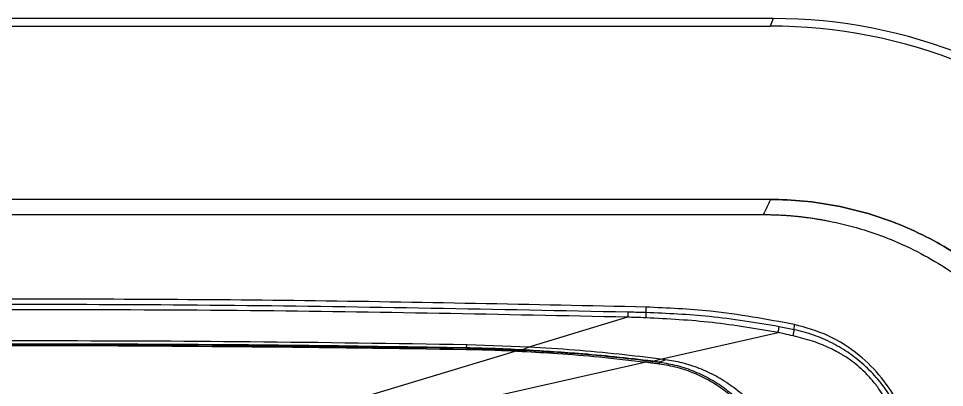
# Model space of a CAD drawing. Extents: x 398 to 508, y 623 to 782.
# Drawn here: x 452.97 to 458.33, y 648.25 to 650.38 of the extents above; entities that cross this region are included whole.
import ezdxf

# ---------------------------------------------------------------- set-up
doc = ezdxf.new("R2010")
doc.units = 0
doc.header["$MEASUREMENT"] = 0
doc.layers.add('GEOMETRY', color=2, linetype='Continuous', lineweight=25)

msp = doc.modelspace()

# ---------------------------------------------------------------- linework, layer by layer
at = {"layer": 'GEOMETRY'}
for p, q in [((457.3368, 650.381), (448.8172, 650.381)), ((448.8349, 650.3373), (457.3191, 650.3373)), ((457.3368, 650.381), (457.3191, 650.3373)), ((457.3214, 649.3335), (448.8326, 649.3335)), ((448.8752, 649.246), (457.2788, 649.246)), ((456.6008, 648.6786), (456.601, 648.7103)), ((456.4942, 648.6519), (455.922, 648.4789)), ((457.459, 648.5796), (457.3714, 648.5969)), ((457.459, 648.5796), (457.4608, 648.6099)), ((456.6851, 648.4095), (457.3659, 648.5625)), ((455.5613, 648.4742), (455.5617, 648.4921)), ((455.5613, 648.4711), (455.5613, 648.4742)), ((455.8423, 648.462), (455.5613, 648.4711)), ((455.922, 648.4789), (455.5617, 648.4921)), ((455.922, 648.4789), (455.8852, 648.4629)), ((455.8852, 648.4629), (455.8852, 648.4599)), ((454.9797, 648.1939), (455.842, 648.4547)), ((456.6397, 648.3974), (456.6851, 648.4094)), ((456.6793, 648.3924), (456.7123, 648.406)), ((456.7123, 648.406), (456.6851, 648.4094)), ((456.6013, 648.3907), (455.424, 648.126)), ((456.6396, 648.3948), (456.6397, 648.3974)), ((456.6792, 648.3899), (456.6396, 648.3948)), ((456.6793, 648.3924), (456.6397, 648.3974)), ((456.6792, 648.3899), (456.6793, 648.3924))]:
    msp.add_line(p, q, dxfattribs=at)
for centre in [(457.3098, 647.3258), (457.3275, 647.3696)]:
    msp.add_ellipse(centre, major_axis=(-1.1337, -2.792), ratio=0.995571, start_param=2.75742, end_param=3.525766, dxfattribs=at)
msp.add_open_spline([(457.3214, 649.3335), (457.3085, 649.3043), (457.2945, 649.2751), (457.2788, 649.246)], degree=3, dxfattribs=at)
for points, knots in [([(457.3214, 649.3335), (457.4509, 649.3335), (457.5778, 649.321), (457.8272, 649.2724), (457.9496, 649.2364), (458.1894, 649.1392), (458.3028, 649.0798), (458.4631, 648.9752), (458.5149, 648.9378), (458.6153, 648.8576), (458.664, 648.8147), (458.7104, 648.7696)], [0, 0, 0, 0, 0.25, 0.25, 0.5, 0.5, 0.75, 0.75, 0.875, 0.875, 1, 1, 1, 1]), ([(458.7104, 648.7696), (458.6173, 648.8601), (458.5166, 648.9404), (458.3028, 649.0798), (458.1894, 649.1392), (457.9496, 649.2364), (457.8272, 649.2724), (457.5778, 649.321), (457.4509, 649.3335), (457.3214, 649.3335)], [0, 0, 0, 0, 0.0096789, 0.0096789, 0.01935779, 0.01935779, 0.02903669, 0.02903669, 0.03871558, 0.03871558, 0.03871558, 0.03871558]), ([(457.2788, 649.246), (457.2879, 649.2459), (457.306, 649.2459), (457.3332, 649.2453), (457.3603, 649.2444), (457.3875, 649.2431), (457.4145, 649.2414), (457.4416, 649.2393), (457.4686, 649.2369), (457.4955, 649.2341), (457.5225, 649.2309), (457.5494, 649.2274), (457.5762, 649.2235), (457.603, 649.2192), (457.6298, 649.2145), (457.7098, 649.1994), (457.8418, 649.1669), (458.021, 649.1038), (458.1933, 649.0238), (458.318, 648.9504), (458.4003, 648.8949), (458.4443, 648.8635), (458.4874, 648.8308), (458.5295, 648.797), (458.5707, 648.7621), (458.6111, 648.726), (458.6372, 648.701), (458.6503, 648.6885)], [0, 0, 0, 0, 0.017911, 0.0358, 0.05367, 0.071527, 0.089372, 0.107209, 0.125042, 0.142874, 0.16071, 0.178551, 0.196402, 0.214266, 0.232147, 0.250048, 0.375001, 0.500002, 0.624876, 0.749952, 0.78568, 0.821361, 0.857022, 0.892689, 0.92839, 0.964151, 1, 1, 1, 1]), ([(456.601, 648.7103), (455.9417, 648.7246), (454.6269, 648.7532), (452.7957, 648.7589), (451.1056, 648.7454), (450.0713, 648.722), (449.553, 648.7103)], [0, 0, 0, 0, 0.280654, 0.559718, 0.779346, 1, 1, 1, 1]), ([(456.4948, 648.6811), (455.7353, 648.6964), (454.2165, 648.7268), (451.9375, 648.7268), (450.4187, 648.6964), (449.6592, 648.6811)], [0, 0, 0, 0, 0.333334, 0.666666, 1, 1, 1, 1]), ([(456.4942, 648.6519), (455.7656, 648.6671), (454.6267, 648.6909), (453.077, 648.6963), (451.5273, 648.6909), (450.3884, 648.6671), (449.6599, 648.6519)], [0, 0, 0, 0, 0.319834, 0.5, 0.680165, 1, 1, 1, 1]), ([(456.4948, 648.6812), (456.4948, 648.68), (456.4947, 648.6776), (456.4946, 648.67), (456.4944, 648.6612), (456.4942, 648.655), (456.4942, 648.6519)], [0, 0, 0, 0, 0.274636, 0.560606, 0.784486, 1, 1, 1, 1]), ([(456.6008, 648.6786), (456.581, 648.6791), (456.5457, 648.68), (456.5103, 648.6809), (456.4948, 648.6812)], [0, 0, 0, 0, 0.560025, 1, 1, 1, 1]), ([(456.6004, 648.6484), (456.6005, 648.6524), (456.6007, 648.6606), (456.6008, 648.6698), (456.6008, 648.676), (456.6008, 648.6778), (456.6008, 648.6786)], [0, 0, 0, 0, 0.274826, 0.561268, 0.785175, 1, 1, 1, 1]), ([(457.3714, 648.5969), (457.2374, 648.6193), (456.9822, 648.662), (456.7236, 648.6733), (456.6008, 648.6786)], [0, 0, 0, 0, 0.524896, 1, 1, 1, 1]), ([(457.4608, 648.6099), (457.2992, 648.6395), (457.0147, 648.6915), (456.7259, 648.7047), (456.601, 648.7103)], [0, 0, 0, 0, 0.567794, 1, 1, 1, 1]), ([(456.6004, 648.6484), (456.5803, 648.649), (456.5449, 648.6502), (456.5094, 648.6514), (456.4942, 648.6519)], [0, 0, 0, 0, 0.568804, 1, 1, 1, 1]), ([(457.3659, 648.5625), (457.2392, 648.5844), (456.9858, 648.6283), (456.7289, 648.6417), (456.6004, 648.6484)], [0, 0, 0, 0, 0.499951, 1, 1, 1, 1]), ([(457.3659, 648.5625), (457.3667, 648.567), (457.3684, 648.5762), (457.3702, 648.5868), (457.3712, 648.594), (457.3713, 648.5959), (457.3714, 648.5969)], [0, 0, 0, 0, 0.2736997, 0.5615517, 0.7863012, 1, 1, 1, 1]), ([(457.4532, 648.5435), (457.4542, 648.5482), (457.456, 648.5577), (457.4579, 648.569), (457.459, 648.5765), (457.459, 648.5786), (457.459, 648.5796)], [0, 0, 0, 0, 0.273253, 0.561664, 0.786747, 1, 1, 1, 1]), ([(458.1145, 647.9717), (458.1025, 648.0088), (458.0783, 648.083), (458.023, 648.1869), (457.9552, 648.2827), (457.8745, 648.3684), (457.7828, 648.4425), (457.6818, 648.5033), (457.5736, 648.5511), (457.4972, 648.5701), (457.459, 648.5796)], [0, 0, 0, 0, 0.125046, 0.250039, 0.375044, 0.500056, 0.625056, 0.750043, 0.875029, 1, 1, 1, 1]), ([(458.1247, 647.9866), (458.1062, 648.0418), (458.0686, 648.1542), (457.9689, 648.3057), (457.833, 648.4427), (457.6619, 648.5533), (457.5269, 648.5913), (457.4608, 648.6099)], [0, 0, 0, 0, 0.183013, 0.372171, 0.563588, 0.786268, 1, 1, 1, 1]), ([(455.5617, 648.4921), (455.1436, 648.4985), (454.3155, 648.5113), (453.077, 648.5159), (451.8386, 648.5113), (451.0104, 648.4985), (450.5923, 648.4921)], [0, 0, 0, 0, 0.252409, 0.5, 0.747591, 1, 1, 1, 1]), ([(457.4532, 648.5435), (457.4361, 648.5473), (457.407, 648.5537), (457.3779, 648.56), (457.3659, 648.5625)], [0, 0, 0, 0, 0.589175, 1, 1, 1, 1]), ([(458.0797, 647.9568), (458.0797, 647.9568), (458.0796, 647.9573), (458.0791, 647.9591), (458.0774, 647.9656), (458.0706, 647.9904), (458.0598, 648.0243), (458.0443, 648.0652), (458.0287, 648.1015), (458.0087, 648.1422), (457.9836, 648.1867), (457.9518, 648.2358), (457.9139, 648.2854), (457.8713, 648.3315), (457.8285, 648.3707), (457.782, 648.4072), (457.7254, 648.4433), (457.6519, 648.4803), (457.5599, 648.5167), (457.4906, 648.5341), (457.4532, 648.5435)], [0, 0, 0, 0, 0.000182, 0.001714, 0.006056, 0.022598, 0.086827, 0.123997, 0.167627, 0.217653, 0.274017, 0.33667, 0.411113, 0.480105, 0.543848, 0.602503, 0.674936, 0.76505, 0.873262, 1, 1, 1, 1]), ([(455.5613, 648.4742), (455.2565, 648.479), (454.641, 648.4888), (453.7121, 648.4959), (452.7206, 648.4971), (451.68, 648.4911), (450.9526, 648.4798), (450.5927, 648.4742)], [0, 0, 0, 0, 0.184047, 0.371702, 0.560814, 0.782646, 1, 1, 1, 1]), ([(455.5613, 648.4711), (454.7332, 648.4822), (453.077, 648.5044), (451.4208, 648.4822), (450.5927, 648.4711)], [0, 0, 0, 0, 0.5, 1, 1, 1, 1]), ([(455.5612, 648.4638), (454.7332, 648.475), (453.077, 648.4973), (451.4209, 648.475), (450.5928, 648.4638)], [0, 0, 0, 0, 0.5, 1, 1, 1, 1]), ([(455.5612, 648.4638), (455.5613, 648.4648), (455.5613, 648.4668), (455.5613, 648.469), (455.5613, 648.4705), (455.5613, 648.4709), (455.5613, 648.4711)], [0, 0, 0, 0, 0.275061, 0.561209, 0.784939, 1, 1, 1, 1]), ([(455.842, 648.4547), (455.7897, 648.4569), (455.6962, 648.461), (455.6025, 648.463), (455.5612, 648.4638)], [0, 0, 0, 0, 0.558703, 1, 1, 1, 1]), ([(455.8852, 648.4629), (455.8249, 648.4658), (455.717, 648.4709), (455.609, 648.4732), (455.5613, 648.4742)], [0, 0, 0, 0, 0.558902, 1, 1, 1, 1]), ([(455.842, 648.4547), (455.842, 648.4557), (455.8421, 648.4577), (455.8422, 648.4599), (455.8423, 648.4614), (455.8423, 648.4618), (455.8423, 648.462)], [0, 0, 0, 0, 0.275016, 0.561214, 0.784976, 1, 1, 1, 1]), ([(455.8852, 648.4599), (455.8772, 648.4603), (455.8629, 648.461), (455.8486, 648.4617), (455.8423, 648.462)], [0, 0, 0, 0, 0.559998, 1, 1, 1, 1]), ([(455.8848, 648.4524), (455.8849, 648.4534), (455.885, 648.4555), (455.8851, 648.4577), (455.8852, 648.4593), (455.8852, 648.4597), (455.8852, 648.4599)], [0, 0, 0, 0, 0.274911, 0.561247, 0.785089, 1, 1, 1, 1]), ([(456.6397, 648.3974), (456.5661, 648.406), (456.4226, 648.4227), (456.1712, 648.4457), (455.9931, 648.4564), (455.8852, 648.4629)], [0, 0, 0, 0, 0.293385, 0.572365, 1, 1, 1, 1]), ([(456.6021, 648.3993), (456.4829, 648.4125), (456.2445, 648.4387), (456.005, 648.4529), (455.8852, 648.4599)], [0, 0, 0, 0, 0.500023, 1, 1, 1, 1]), ([(456.6851, 648.4095), (456.6051, 648.4191), (456.439, 648.4391), (456.1846, 648.4625), (456.01, 648.4734), (455.922, 648.4789)], [0, 0, 0, 0, 0.3153579, 0.6551404, 1, 1, 1, 1]), ([(455.8848, 648.4524), (455.8768, 648.4529), (455.8625, 648.4536), (455.8482, 648.4544), (455.842, 648.4547)], [0, 0, 0, 0, 0.563143, 1, 1, 1, 1]), ([(456.6013, 648.3907), (456.5105, 648.4009), (456.3398, 648.4202), (456.1008, 648.4399), (455.9526, 648.4485), (455.8848, 648.4524)], [0, 0, 0, 0, 0.381329, 0.716863, 1, 1, 1, 1]), ([(457.3774, 647.8991), (457.3615, 647.9335), (457.3295, 648.0024), (457.2643, 648.0963), (457.1881, 648.1805), (457.102, 648.2528), (457.0087, 648.3119), (456.9112, 648.3571), (456.8122, 648.3895), (456.7451, 648.4006), (456.7123, 648.406)], [0, 0, 0, 0, 0.130518, 0.261262, 0.391224, 0.519581, 0.645474, 0.768116, 0.886579, 1, 1, 1, 1]), ([(456.6021, 648.3993), (456.6021, 648.399), (456.6021, 648.3983), (456.6019, 648.396), (456.6016, 648.3934), (456.6014, 648.3916), (456.6013, 648.3907)], [0, 0, 0, 0, 0.272995, 0.560652, 0.785682, 1, 1, 1, 1]), ([(456.6389, 648.3859), (456.6317, 648.3868), (456.6192, 648.3884), (456.6067, 648.39), (456.6013, 648.3907)], [0, 0, 0, 0, 0.572218, 1, 1, 1, 1]), ([(456.6396, 648.3948), (456.6326, 648.3957), (456.6201, 648.3972), (456.6076, 648.3987), (456.6021, 648.3993)], [0, 0, 0, 0, 0.560021, 1, 1, 1, 1]), ([(456.6389, 648.3859), (456.639, 648.3871), (456.6393, 648.3895), (456.6395, 648.3922), (456.6396, 648.3941), (456.6396, 648.3946), (456.6396, 648.3948)], [0, 0, 0, 0, 0.2734925, 0.561603, 0.7865071, 1, 1, 1, 1]), ([(456.6785, 648.3809), (456.671, 648.3818), (456.6577, 648.3835), (456.6445, 648.3852), (456.6389, 648.3859)], [0, 0, 0, 0, 0.570541, 1, 1, 1, 1]), ([(456.6785, 648.3809), (456.6786, 648.382), (456.6789, 648.3844), (456.6791, 648.3873), (456.6792, 648.3892), (456.6792, 648.3897), (456.6792, 648.3899)], [0, 0, 0, 0, 0.273317, 0.561659, 0.786697, 1, 1, 1, 1]), ([(457.31, 647.8935), (457.2959, 647.9253), (457.2676, 647.9887), (457.2096, 648.0757), (457.1413, 648.1548), (457.0627, 648.2241), (456.9757, 648.2826), (456.8815, 648.3289), (456.782, 648.3634), (456.713, 648.375), (456.6785, 648.3809)], [0, 0, 0, 0, 0.124976, 0.24996, 0.374959, 0.499976, 0.624998, 0.749999, 0.874996, 1, 1, 1, 1]), ([(457.3184, 647.8983), (457.3041, 647.9303), (457.2755, 647.9944), (457.2167, 648.0824), (457.1475, 648.1623), (457.068, 648.2324), (456.9799, 648.2914), (456.8846, 648.338), (456.784, 648.3726), (456.7141, 648.3842), (456.6792, 648.3899)], [0, 0, 0, 0, 0.125005, 0.250006, 0.375017, 0.500042, 0.625061, 0.750046, 0.875017, 1, 1, 1, 1])]:
    msp.add_open_spline(points, degree=3, knots=knots, dxfattribs=at)

doc.saveas('drawing.dxf')
